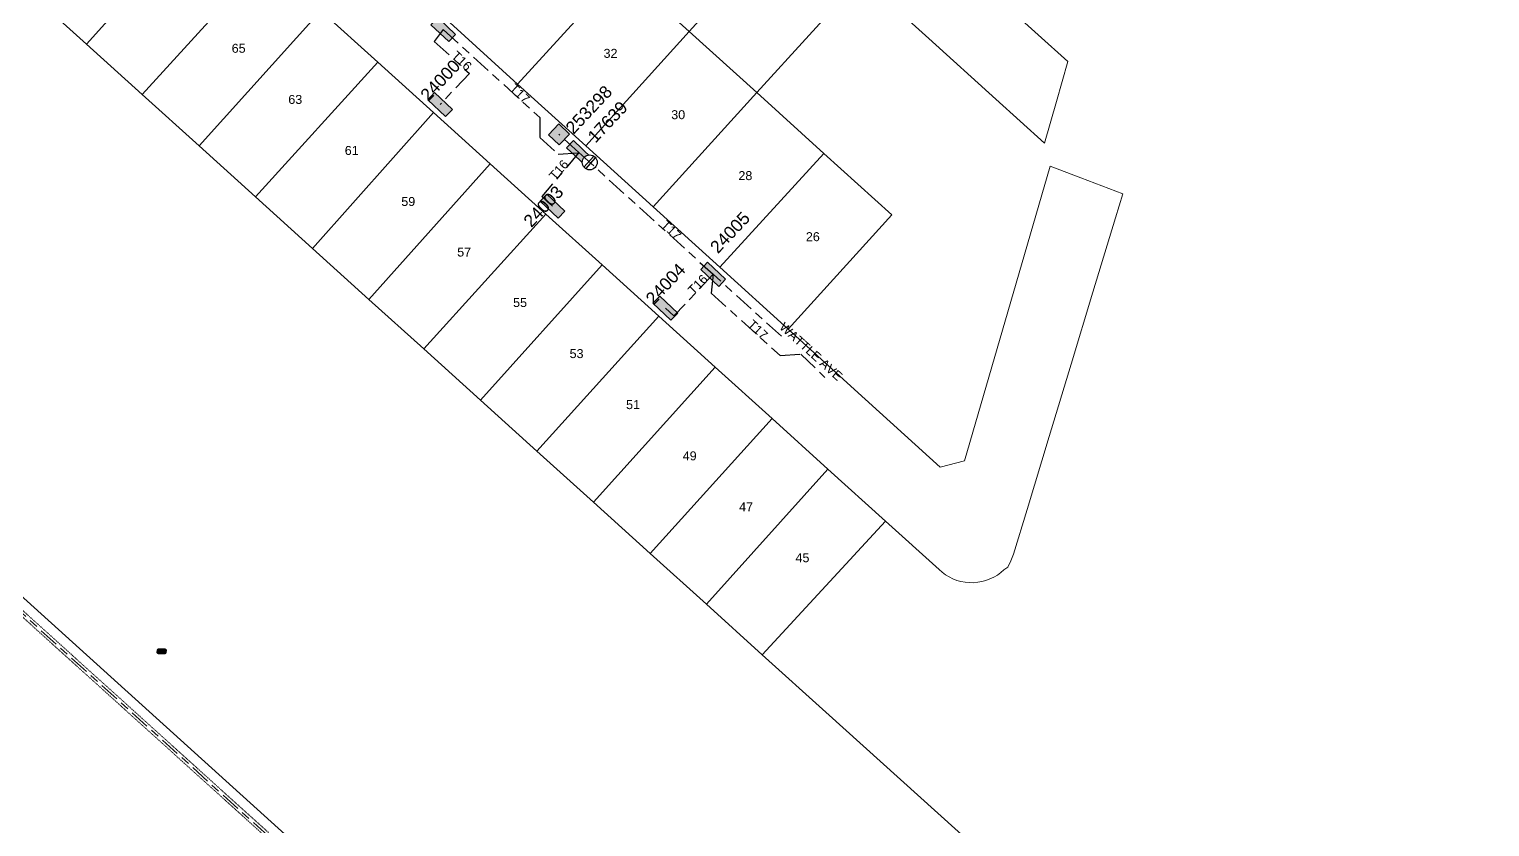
# Model space of a CAD drawing. Header units: metres. Extents: x 303351 to 304687, y 6235874 to 6237126.
# Drawn here: x 304394 to 304687.3, y 6236237.8 to 6236397.9 of the extents above; entities that cross this region are included whole.
import ezdxf
from ezdxf.enums import TextEntityAlignment as Align

# ---------------------------------------------------------------- set-up
doc = ezdxf.new("R2010")
doc.units = ezdxf.units.M
for name, pattern in [('Cable Exist UG', [8.2, 4, -1.2, 1.8, -1.2]), ('HIDDEN', [0.375, 0.25, -0.125]), ('HIDDEN2', [0.1875, 0.125, -0.0625])]:
    doc.linetypes.add(name, pattern=pattern)
doc.layers.get('0').update_dxf_attribs({"color": 6})
for name, color, linetype, lineweight in [('Cadastre Land Parcels_SP_EXT', 9, 'Continuous', 5), ('Cadastre Other Property_SP_EXT', 9, 'HIDDEN', 5), ('Cadastre Roads_SP_EXT', 9, 'Continuous', 5)]:
    doc.layers.add(name, color=color, linetype=linetype, lineweight=lineweight)
for name, color, linetype in [('Equip_LV_EXT', 7, 'Continuous'), ('Equip_SP_HV_NEW', 2, 'Continuous'), ('Mains_HV_EXT', 7, 'Continuous'), ('Mains_LV_EXT', 7, 'Continuous'), ('Mains_LV_SL_EXT', 7, 'Continuous'), ('SupportsUG_SP_LV_EXT', 7, 'Continuous'), ('SupportsUG_SP_LV_SL_EXT', 7, 'Continuous')]:
    doc.layers.add(name, color=color, linetype=linetype)
doc.styles.add('COLUMN_LABEL', font='arial.ttf')
doc.styles.add('iecARIAL', font='arial.ttf', dxfattribs={"height": 2})
doc.styles.add('POLE_LABEL', font='arial.ttf')
doc.styles.get("Standard").update_dxf_attribs({"font": 'arial.ttf'})

# ---------------------------------------------------------------- blocks, each defined once
blk = doc.blocks.new('COLUMN_EXT')
blk.add_hatch(color=256).paths.add_polyline_path([(-1.49, 1.48), (-1.49, -1.49), (1.48, -1.49), (1.48, 1.48)])
blk.add_lwpolyline([(-1.49, -1.49), (1.48, -1.49), (1.48, 1.48), (-1.49, 1.48)], close=True)
for tag, height, style, flags, p in [('ASSET_NUM', 2.5, 'COLUMN_LABEL', 8, (2, 2)), ('STRUCTURE_PLANT_NUMBER', 0.2, 'POLE_LABEL', 9, (1.81, 0.03)), ('STREET_CODE', 0.2, 'COLUMN_LABEL', 9, (1.81, -0.2))]:
    blk.add_attdef(tag, text='', height=height, dxfattribs=dict(style=style, flags=flags)).set_placement(p, align=Align.MIDDLE_LEFT)
at = {"flags": 1}
blk.add_attdef('Z', (1.81, -2.35), '', height=0.2, dxfattribs=at)
at = {"flags": 9}
for tag, p in [('COLUMN_TYPE', (1.81, -0.4)), ('OWNED_BY', (1.81, -0.6)), ('STATE', (1.81, -0.8)), ('USAGE', (1.81, -1)), ('STREETNAME', (1.81, -1.6)), ('SUBURB', (1.81, -1.8)), ('LEGEND', (1.81, -1.2)), ('LOCATION', (1.81, -1.4)), ('NOTES', (1.81, -2))]:
    blk.add_attdef(tag, text='', height=0.2, dxfattribs=at).set_placement(p, align=Align.MIDDLE_LEFT)
blk = doc.blocks.new('PILLAR_EXT')
blk.add_hatch(color=256).paths.add_polyline_path([(-2.475, 0.99), (-2.475, -0.99), (2.475, -0.99), (2.475, 0.99)])
blk.add_lwpolyline([(-2.475, -0.99), (2.475, -0.99), (2.475, 0.99), (-2.475, 0.99)], close=True)
at = {"style": 'iecARIAL', "flags": 8}
blk.add_attdef('ASSET_NUM', (1.5, 3.5), '', height=2.5, dxfattribs=at)
for tag, p, flags in [('OWNED_BY', (0, -0.2), 9), ('STATE', (0, -0.4), 9), ('SUPPORT_TYPE', (0, -0.6), 9), ('STREETNAME', (0, -1.8), 9), ('SUBURB', (0, -2), 1), ('USAGE', (0, -0.8), 9), ('LEGEND', (0, -1), 9), ('LOCATION', (0, -1.2), 9), ('NOTES', (0, -1.4), 9), ('PARENT', (0, -1.6), 9)]:
    blk.add_attdef(tag, p, '', height=0.2, dxfattribs=dict(flags=flags))
blk = doc.blocks.new('LV_UG_LINKS_CLOSED_EXT')
blk.add_wipeout([(-1.06, 1.06), (-1.18, 0.92), (-1.29, 0.76), (-1.37, 0.59), (-1.43, 0.42), (-1.48, 0.23), (-1.49, 0.05), (-1.49, -0.14), (-1.46, -0.33), (-1.41, -0.51), (-1.33, -0.68), (-1.24, -0.84), (-1.12, -0.99), (-0.99, -1.12), (-0.84, -1.24), (-0.68, -1.33), (-0.51, -1.41), (-0.33, -1.46), (-0.14, -1.49), (0.05, -1.49), (0.23, -1.48), (0.42, -1.43), (0.59, -1.37), (0.76, -1.29), (0.92, -1.18), (1.06, -1.06), (1.18, -0.92), (1.29, -0.76), (1.37, -0.59), (1.43, -0.42), (1.48, -0.23), (1.49, -0.05), (1.49, 0.14), (1.46, 0.33), (1.41, 0.51), (1.33, 0.68), (1.24, 0.84), (1.12, 0.99), (0.99, 1.12), (0.84, 1.24), (0.68, 1.33), (0.51, 1.41), (0.33, 1.46), (0.14, 1.49), (-0.05, 1.49), (-0.23, 1.48), (-0.42, 1.43), (-0.59, 1.37), (-0.76, 1.29), (-0.92, 1.18)])
for p, q in [((-0.25, -1.48), (-0.25, 1.48)), ((0.25, -1.48), (0.25, 1.48))]:
    blk.add_line(p, q)
blk.add_circle((0, 0), 1.5)
at = {"flags": 9}
for tag, p in [('ACTUAL_STATUS', (0, 0)), ('CONSTRUCTED_VOLTAGE', (0, -0.2)), ('OPERATING_VOLTAGE', (0, -0.6)), ('ORIENTATION', (0, -0.8)), ('STATE', (0, -1)), ('SWITCH_TYPE', (0, -1.2)), ('NO_PHASES', (0, -0.4)), ('USAGE', (0, -1.4)), ('NOTES', (0, -1.6))]:
    blk.add_attdef(tag, text='', height=0.2, dxfattribs=at).set_placement(p, align=Align.MIDDLE_LEFT)
at = {"flags": 1}
blk.add_attdef('Z', (0, 0), '', height=0.2, dxfattribs=at)
blk = doc.blocks.new('HV_STJ_NEW')
blk.add_hatch(color=256).paths.add_polyline_path([(-0.59, 0.45, 0.414214), (-0.91, 0.13, 1.036514), (-0.59, -0.45), (0.59, -0.45, 0.414214), (0.91, -0.13, 1.036514), (0.59, 0.45)])
blk.add_lwpolyline([(-0.91, 0.13), (-0.91, -0.13, 0.414214), (-0.59, -0.45), (0.59, -0.45, 0.414214), (0.91, -0.13), (0.91, 0.13, 0.414214), (0.59, 0.45), (-0.59, 0.45, 0.414214)], format="xyb", close=True)
for tag, flags, p in [('ORIENTATION', 9, (1.5, 0)), ('OWNED_BY', 9, (1.5, -0.8)), ('OPERATED_BY', 9, (1.5, -1)), ('TYPE', 9, (1.5, -1.4)), ('OPERATING_VOLTAGE', 9, (1.5, -1.6)), ('CONSTRUCTED_VOLTAGE', 9, (1.5, -1.8)), ('Z', 1, (1.5, -2.2)), ('USAGE', 9, (1.5, -0.2)), ('LEGEND', 9, (1.5, -0.4)), ('NOTES', 9, (1.5, -0.6)), ('MAINTAINED_BY', 9, (1.5, -1.2)), ('NUMBER_OF_PHASES', 9, (1.5, -2))]:
    blk.add_attdef(tag, text='', height=0.2, dxfattribs=dict(flags=flags)).set_placement(p, align=Align.MIDDLE_LEFT)

msp = doc.modelspace()

# ---------------------------------------------------------------- linework, layer by layer
at = {"layer": 'Cadastre Land Parcels_SP_EXT', "linetype": 'Continuous'}
for points in [[(304375.93, 6236421.64), (304354.63, 6236440.88), (304325.68, 6236344.48), (304576.95, 6236117.39), (304606.49, 6236213.5), (304553.98, 6236260.84), (304541.24, 6236272.37), (304530.02, 6236282.5), (304518.74, 6236292.69), (304507.32, 6236302.99), (304496, 6236313.22), (304484.69, 6236323.43), (304473.25, 6236333.76), (304462.26, 6236343.69), (304450.92, 6236353.92), (304439.47, 6236364.27), (304428.14, 6236374.49), (304416.68, 6236384.84), (304405.54, 6236394.9), (304394.15, 6236405.19), (304382.84, 6236415.4), (304375.93, 6236421.64)], [(304547.53, 6236420.64), (304534.06, 6236432.81), (304513, 6236409.76), (304526.56, 6236397.48), (304547.53, 6236420.64)], [(304429.96, 6236422.08), (304418.45, 6236432.48), (304394.15, 6236405.19), (304405.54, 6236394.9), (304429.96, 6236422.08)], [(304441.32, 6236411.82), (304429.96, 6236422.08), (304405.54, 6236394.9), (304416.68, 6236384.84), (304441.32, 6236411.82)], [(304513, 6236409.76), (304499.37, 6236422.11), (304478.53, 6236399.23), (304492.12, 6236386.91), (304513, 6236409.76)], [(304561.15, 6236408.31), (304547.53, 6236420.64), (304526.56, 6236397.48), (304540.15, 6236385.18), (304561.15, 6236408.31)], [(304452.62, 6236401.61), (304441.32, 6236411.82), (304416.68, 6236384.84), (304428.14, 6236374.49), (304452.62, 6236401.61)], [(304526.56, 6236397.48), (304513, 6236409.76), (304492.12, 6236386.91), (304505.78, 6236374.54), (304526.56, 6236397.48)], [(304464.02, 6236391.31), (304452.62, 6236401.61), (304428.14, 6236374.49), (304439.47, 6236364.27), (304464.02, 6236391.31)], [(304540.15, 6236385.18), (304526.56, 6236397.48), (304505.78, 6236374.54), (304519.34, 6236362.25), (304540.15, 6236385.18)], [(304475.2, 6236381.22), (304464.02, 6236391.31), (304439.47, 6236364.27), (304450.92, 6236353.92), (304475.2, 6236381.22)], [(304553.6, 6236372.99), (304540.15, 6236385.18), (304519.34, 6236362.25), (304532.73, 6236350.12), (304553.6, 6236372.99)], [(304486.62, 6236370.89), (304475.2, 6236381.22), (304450.92, 6236353.92), (304462.26, 6236343.69), (304486.62, 6236370.89)], [(304567.23, 6236360.69), (304553.6, 6236372.99), (304532.73, 6236350.12), (304546.43, 6236337.69), (304567.23, 6236360.69)], [(304497.77, 6236360.82), (304486.62, 6236370.89), (304462.26, 6236343.69), (304473.25, 6236333.76), (304497.77, 6236360.82)], [(304509.08, 6236350.6), (304497.77, 6236360.82), (304473.25, 6236333.76), (304484.69, 6236323.43), (304509.08, 6236350.6)], [(304520.44, 6236340.34), (304509.08, 6236350.6), (304484.69, 6236323.43), (304496, 6236313.22), (304520.44, 6236340.34)], [(304573.1, 6236104.85), (304576.95, 6236117.39), (304325.68, 6236344.48), (304303.06, 6236270.87), (304554.34, 6236043.83), (304573.1, 6236104.85)], [(304531.8, 6236330.08), (304520.44, 6236340.34), (304496, 6236313.22), (304507.32, 6236302.99), (304531.8, 6236330.08)], [(304543.21, 6236319.78), (304531.8, 6236330.08), (304507.32, 6236302.99), (304518.74, 6236292.69), (304543.21, 6236319.78)], [(304554.44, 6236309.63), (304543.21, 6236319.78), (304518.74, 6236292.69), (304530.02, 6236282.5), (304554.44, 6236309.63)], [(304565.98, 6236299.2), (304554.44, 6236309.63), (304530.02, 6236282.5), (304541.24, 6236272.37), (304565.98, 6236299.2)]]:
    msp.add_lwpolyline(points, close=True, dxfattribs=at)
at = {"layer": 'Cadastre Other Property_SP_EXT', "linetype": 'HIDDEN2'}
msp.add_lwpolyline([(304325.03, 6236342.4), (304324.71, 6236341.34), (304534.84, 6236151.5), (304533.07, 6236149.54), (304566.19, 6236099), (304676.34, 6235999.58), (304687.34, 6236001.77), (304573.05, 6236104.81), (304546.99, 6236144.47), (304536.85, 6236153.73), (304535.51, 6236152.24), (304325.03, 6236342.4)], close=True, dxfattribs=at)
at = {"layer": 'Cadastre Roads_SP_EXT', "linetype": 'Continuous'}
msp.add_lwpolyline([(304485.2, 6236497.37), (304478.43, 6236503.48), (304472.97, 6236497.32), (304468.42, 6236492.18), (304475.19, 6236486.06), (304493.38, 6236469.61), (304506.88, 6236457.4), (304520.38, 6236445.18), (304534.06, 6236432.81), (304547.53, 6236420.64), (304561.15, 6236408.31), (304574.68, 6236396.08), (304588.18, 6236383.87), (304597.93, 6236375.05), (304600.31, 6236383.41), (304602.6, 6236391.45), (304584.75, 6236407.55), (304571.3, 6236419.69), (304557.67, 6236431.99), (304544.09, 6236444.25), (304530.54, 6236456.46), (304516.96, 6236468.72), (304503.4, 6236480.95), (304485.2, 6236497.37)], close=True, dxfattribs=at)
msp.add_lwpolyline([(304452.62, 6236401.61), (304464.02, 6236391.31), (304475.2, 6236381.22), (304486.62, 6236370.89), (304497.77, 6236360.82), (304509.08, 6236350.6), (304520.44, 6236340.34), (304531.8, 6236330.08), (304543.21, 6236319.78), (304554.44, 6236309.63), (304565.98, 6236299.2), (304576.74, 6236289.49), (304577.37, 6236288.92), (304578.05, 6236288.42), (304578.77, 6236287.97), (304579.54, 6236287.6), (304580.33, 6236287.29), (304581.14, 6236287.06), (304581.98, 6236286.91), (304582.82, 6236286.83), (304583.67, 6236286.82), (304584.52, 6236286.89), (304585.35, 6236287.04), (304586.17, 6236287.27), (304586.97, 6236287.56), (304587.73, 6236287.93), (304588.46, 6236288.36), (304589.15, 6236288.86), (304589.78, 6236289.42), (304590.55, 6236289.95), (304591.17, 6236291.22), (304591.68, 6236292.54), (304594.41, 6236301.53), (304598.86, 6236316.18), (304603.26, 6236330.66), (304607.64, 6236345.11), (304612.17, 6236360.03), (304613.65, 6236364.89), (304605.23, 6236368.06), (304599.03, 6236370.4), (304592.22, 6236346.93), (304581.88, 6236311.25), (304577, 6236309.99), (304559.79, 6236325.59), (304546.43, 6236337.69), (304532.73, 6236350.12), (304519.34, 6236362.25), (304505.78, 6236374.54), (304492.12, 6236386.91), (304478.53, 6236399.23)], dxfattribs=at)
at = {"layer": 'Mains_LV_EXT', "linetype": 'Cable Exist UG'}
for points in [[(304477.19, 6236397.84), (304475.38, 6236395.43), (304482.43, 6236389.04), (304476.53, 6236382.79)], [(304531.38, 6236348.72), (304523.51, 6236340.35), (304521.78, 6236341.92)], [(304531.38, 6236348.72), (304530.98, 6236344.96), (304544.83, 6236332.4), (304548.97, 6236332.7), (304553.83, 6236328.03)]]:
    msp.add_lwpolyline(points, dxfattribs=at)
at = {"layer": 'Mains_LV_SL_EXT', "linetype": 'Cable Exist UG'}
msp.add_lwpolyline([(304545.09, 6236336.3), (304531.38, 6236348.72)], dxfattribs=at)

# ---------------------------------------------------------------- block references
at = {"layer": 'Equip_SP_HV_NEW'}
msp.add_blockref('HV_STJ_NEW', (304420.64, 6236273.05), dxfattribs=at)
at = {"layer": 'SupportsUG_SP_LV_EXT'}
ref = msp.add_blockref('PILLAR_EXT', (304477.19, 6236397.84), dxfattribs=dict(at, rotation=136.6081210712168))
ref.add_attrib('ASSET_NUM', '24001', dxfattribs={"layer": '0', "height": 2.5, "rotation": 46.7164, "style": 'iecARIAL'}).set_placement((304478.69, 6236401.34), align=Align.MIDDLE_LEFT)
ref = msp.add_blockref('PILLAR_EXT', (304476.53, 6236382.79), dxfattribs=dict(at, rotation=316.7694067114254))
ref.add_attrib('ASSET_NUM', '24000', dxfattribs={"layer": '0', "height": 2.5, "rotation": 46.8056, "style": 'iecARIAL'}).set_placement((304478.03, 6236386.29), align=Align.BOTTOM_CENTER)
ref = msp.add_blockref('PILLAR_EXT', (304504.43, 6236373.15), dxfattribs=dict(at, rotation=136.6051198637186))
ref.add_attrib('ASSET_NUM', '17639', dxfattribs={"layer": '0', "height": 2.5, "rotation": 46.7142, "style": 'iecARIAL'}).set_placement((304505.93, 6236376.65), align=Align.TOP_LEFT)
ref = msp.add_blockref('PILLAR_EXT', (304499.11, 6236362.4), dxfattribs=dict(at, rotation=316.7691065906754))
ref.add_attrib('ASSET_NUM', '24003', dxfattribs={"layer": '0', "height": 2.5, "rotation": 46.8053, "style": 'iecARIAL'}).set_placement((304500.61, 6236365.9), align=Align.MIDDLE_RIGHT)
ref = msp.add_blockref('PILLAR_EXT', (304531.38, 6236348.72), dxfattribs=dict(at, rotation=136.6051198637186))
ref.add_attrib('ASSET_NUM', '24005', dxfattribs={"layer": '0', "height": 2.5, "rotation": 46.714, "style": 'iecARIAL'}).set_placement((304532.88, 6236352.22), align=Align.BOTTOM_LEFT)
ref = msp.add_blockref('PILLAR_EXT', (304521.78, 6236341.92), dxfattribs=dict(at, rotation=316.7724079189237))
ref.add_attrib('ASSET_NUM', '24004', dxfattribs={"layer": '0', "height": 2.5, "rotation": 46.8086, "style": 'iecARIAL'}).set_placement((304523.28, 6236345.42), align=Align.BOTTOM_CENTER)
at = {"layer": 'SupportsUG_SP_LV_SL_EXT'}
ref = msp.add_blockref('COLUMN_EXT', (304500.42, 6236376.79), dxfattribs=dict(at, rotation=136.6051198637186))
ref.add_attrib('ASSET_NUM', '253298', dxfattribs={"layer": '0', "height": 2.5, "rotation": 46.7364, "style": 'COLUMN_LABEL'}).set_placement((304502.42, 6236377.54), align=Align.MIDDLE_LEFT)

# ---------------------------------------------------------------- texts
at = {"layer": 'Cadastre Land Parcels_SP_EXT'}
for s, p in [('65', (304434.69, 6236393.19)), ('32', (304509.37, 6236392.17)), ('63', (304446.06, 6236382.92)), ('30', (304522.96, 6236379.86)), ('61', (304457.4, 6236372.68)), ('28', (304536.45, 6236367.63)), ('59', (304468.75, 6236362.43)), ('26', (304550, 6236355.37)), ('57', (304479.98, 6236352.29)), ('55', (304491.2, 6236342.15)), ('53', (304502.55, 6236331.9)), ('51', (304513.89, 6236321.66)), ('49', (304525.27, 6236311.38)), ('47', (304536.6, 6236301.15)), ('45', (304547.92, 6236290.93))]:
    msp.add_text(s, height=1.8, dxfattribs=at).set_placement(p)
at = {"layer": 'Cadastre Roads_SP_EXT'}
msp.add_text('WATTLE AVE', height=1.8, rotation=317.8634, dxfattribs=at).set_placement((304544.53, 6236337.91))
at = {"layer": 'Mains_LV_EXT'}
for s, rotation, p in [('T16', 316.6792, (304478.71, 6236392.41)), ('T17', 316.5467, (304490.36, 6236385.85)), ('T16', 48.6894, (304499.62, 6236367.45)), ('T17', 316.3627, (304520.78, 6236358.44)), ('T16', 45.6494, (304527.41, 6236344.5)), ('T17', 316.6789, (304538.16, 6236338.46))]:
    msp.add_text(s, height=1.8, rotation=rotation, dxfattribs=at).set_placement(p)

# ---------------------------------------------------------------- next in the draw order: block references
at = {"layer": 'Equip_LV_EXT', "rotation": 318.2770133801774}
msp.add_blockref('LV_UG_LINKS_CLOSED_EXT', (304506.6, 6236371.19), dxfattribs=at)

# ---------------------------------------------------------------- next in the draw order: linework, layer by layer
at = {"layer": 'Mains_HV_EXT', "linetype": 'Cable Exist UG'}
msp.add_lwpolyline([(304290.2, 6236437.83), (304298.9, 6236427.2), (304321.46, 6236399.5), (304308.07, 6236356.51), (304317.38, 6236348.67), (304535.02, 6236151.94), (304541.65, 6236143.41), (304545.15, 6236146.91)], dxfattribs=at)
at = {"layer": 'Mains_LV_EXT', "linetype": 'Cable Exist UG'}
for points in [[(304477.19, 6236397.84), (304496.54, 6236380.22), (304496.55, 6236376.16), (304500.25, 6236372.81), (304504.43, 6236373.15)], [(304504.43, 6236373.15), (304496.98, 6236364.32), (304499.11, 6236362.4)], [(304504.43, 6236373.15), (304531.38, 6236348.72)]]:
    msp.add_lwpolyline(points, dxfattribs=at)
at = {"layer": 'Mains_LV_SL_EXT', "linetype": 'Cable Exist UG'}
msp.add_lwpolyline([(304504.43, 6236373.15), (304500.42, 6236376.79)], dxfattribs=at)

doc.saveas('drawing.dxf')
